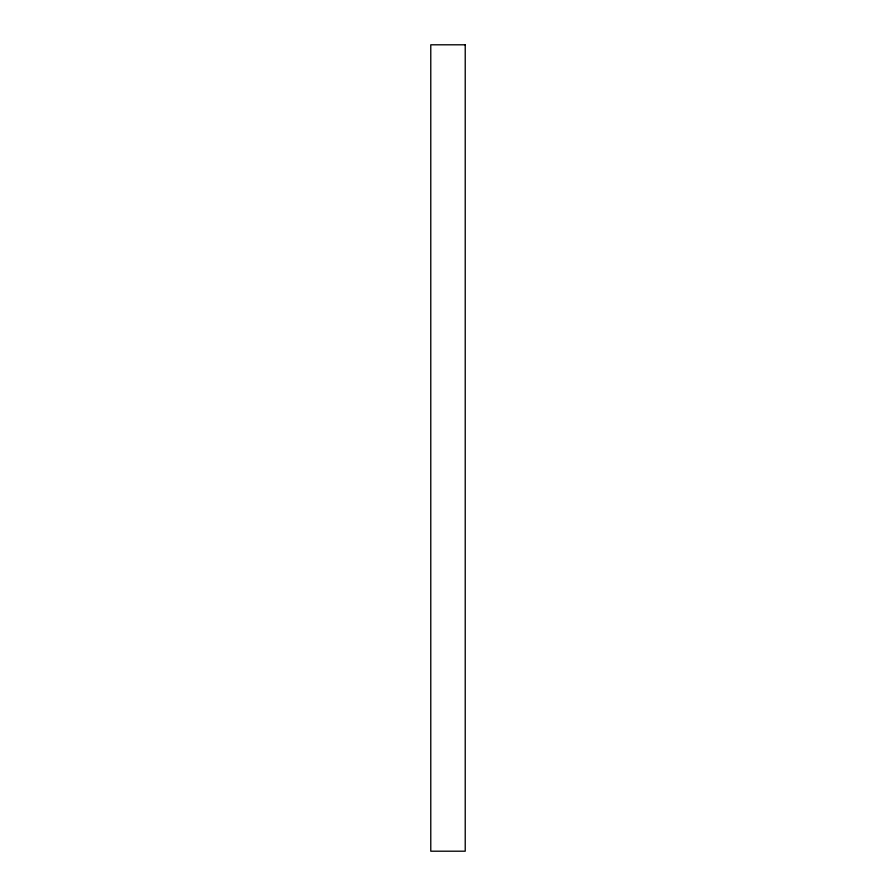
<?xml version="1.0" encoding="UTF-8"?>
<svg xmlns="http://www.w3.org/2000/svg" width="896" height="896" viewBox="0 0 896 896"><rect width="100%" height="100%" fill="white"/><g stroke="black" fill="none" stroke-linecap="round" stroke-linejoin="round"><path stroke-width="1.34" d="M465.226 44.8L430.774 44.8L430.774 851.2L465.226 851.2L465.226 44.8"/></g></svg>
